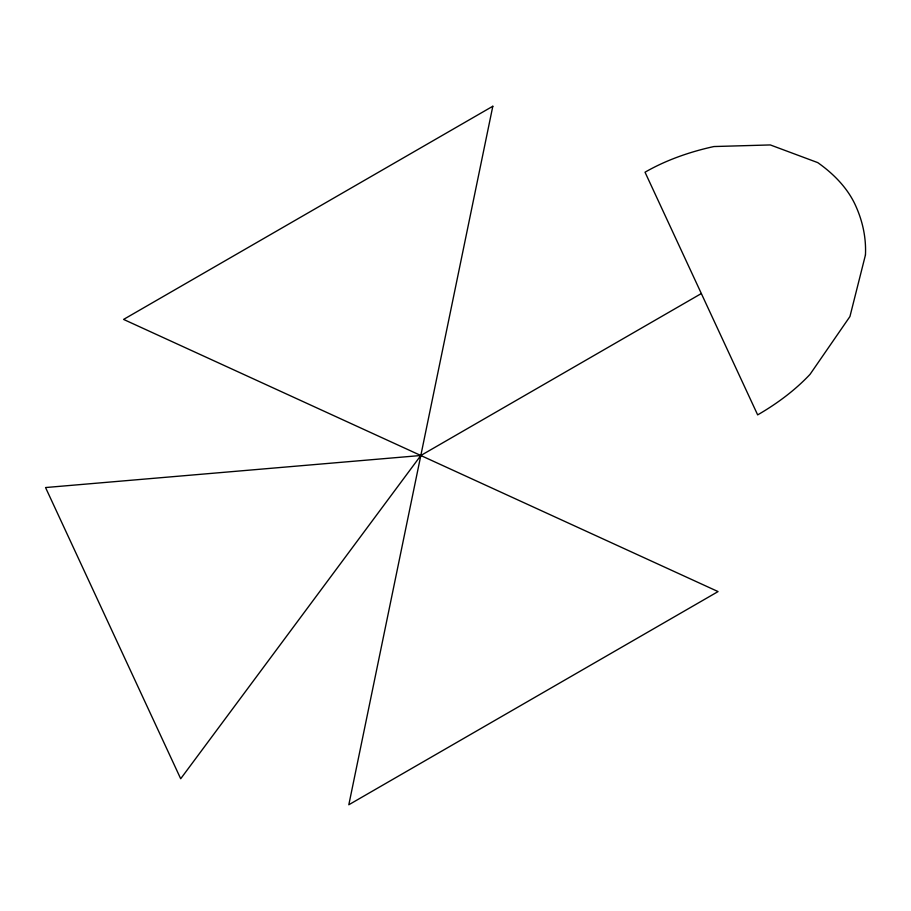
<?xml version="1.0" encoding="UTF-8"?>
<svg xmlns="http://www.w3.org/2000/svg" width="911" height="911" viewBox="0 0 911 911"><rect width="100%" height="100%" fill="white"/><g stroke="black" fill="none" stroke-linecap="round" stroke-linejoin="round"><path stroke-width="1.37" d="M420.825 455.5L180.697 778.746L45.55 487.544L420.825 455.5L701.333 293.547M492.817 106.245L348.822 804.755L718.062 591.581L123.577 319.419L492.817 106.245M865.45 254.978L849.94 316.538L810.061 374.319A304.502 175.8 0 0 1 757.656 414.881L645.022 172.213A194.43 112.247 0 0 1 713.917 146.546L770.307 144.94L817.748 162.614A194.43 112.247 0 0 1 855.19 204.724A304.502 175.8 0 0 1 865.45 254.978"/></g></svg>
